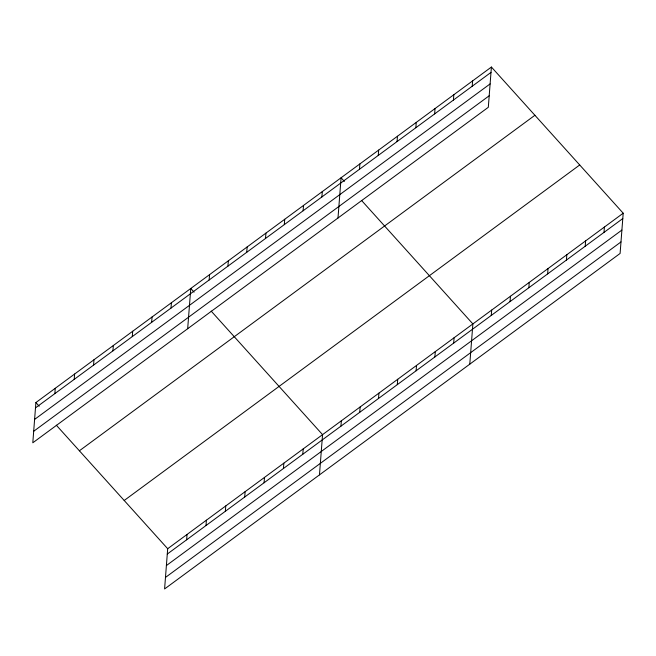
<?xml version="1.0" encoding="UTF-8"?>
<svg xmlns="http://www.w3.org/2000/svg" width="656" height="656" viewBox="0 0 656 656"><rect width="100%" height="100%" fill="white"/><g stroke="black" fill="none" stroke-linecap="round" stroke-linejoin="round"><path stroke-width="0.98" d="M35.9 402.546L32.8 442.792L488.31 107.289L491.41 67.043L35.9 402.546L39.188 406.203M54.842 393.641L55.26 388.295M74.202 379.381L74.612 374.035M93.562 365.121L93.972 359.775M112.922 350.862L113.332 345.515M132.282 336.602L132.692 331.255M151.643 322.342L152.053 316.996M171.003 308.082L171.413 302.736M56.326 425.203L167.69 548.711L164.59 588.957L620.1 253.454L623.2 213.208L491.41 67.043M187.673 328.722L190.773 288.476L194.069 292.133M186.632 539.798L187.05 534.451M209.149 279.989L209.559 274.643M205.992 525.538L206.402 520.192M227.935 266.147L228.354 260.801M225.352 511.278L225.762 505.932M246.73 252.306L247.14 246.959M244.713 497.018L245.123 491.672M265.516 238.464L265.934 233.118M264.073 482.759L264.483 477.412M284.31 224.631L284.72 219.284M303.097 210.789L303.507 205.443M283.433 468.507L283.843 463.161M321.891 196.948L322.301 191.601M302.793 454.247L303.203 448.901M337.996 218.005L341.087 177.76L344.384 181.417M319.464 474.887L322.563 434.641L211.199 311.133M359.472 169.273L359.882 163.926M340.94 426.146L341.35 420.799M378.258 155.431L378.668 150.085M359.734 412.304L360.144 406.958M397.052 141.589L397.462 136.243M378.52 398.463L378.93 393.116M415.838 127.748L416.248 122.401M397.306 384.629L397.725 379.283M434.625 113.914L435.043 108.568M416.101 370.788L416.511 365.441M453.419 100.073L453.829 94.726M434.887 356.946L435.297 351.6M472.205 86.231L472.623 80.885M453.681 343.104L454.091 337.758M469.786 364.17L472.878 323.925L361.522 200.416M491.262 315.429L491.672 310.083M510.048 301.588L510.458 296.241M528.843 287.746L529.253 282.4M547.629 273.913L548.039 268.566M566.415 260.071L566.833 254.725M585.209 246.23L585.619 240.883M603.996 232.388L604.414 227.042M35.481 407.893L491 72.39M34.596 419.414L490.114 83.911M33.686 431.279L489.196 95.776M79.384 450.787L534.902 115.276M124.197 500.479L579.707 164.976M167.69 548.711L623.2 213.208M167.28 554.058L622.79 218.555M166.386 565.57L621.904 230.067M165.476 577.436L620.986 241.933"/></g></svg>
